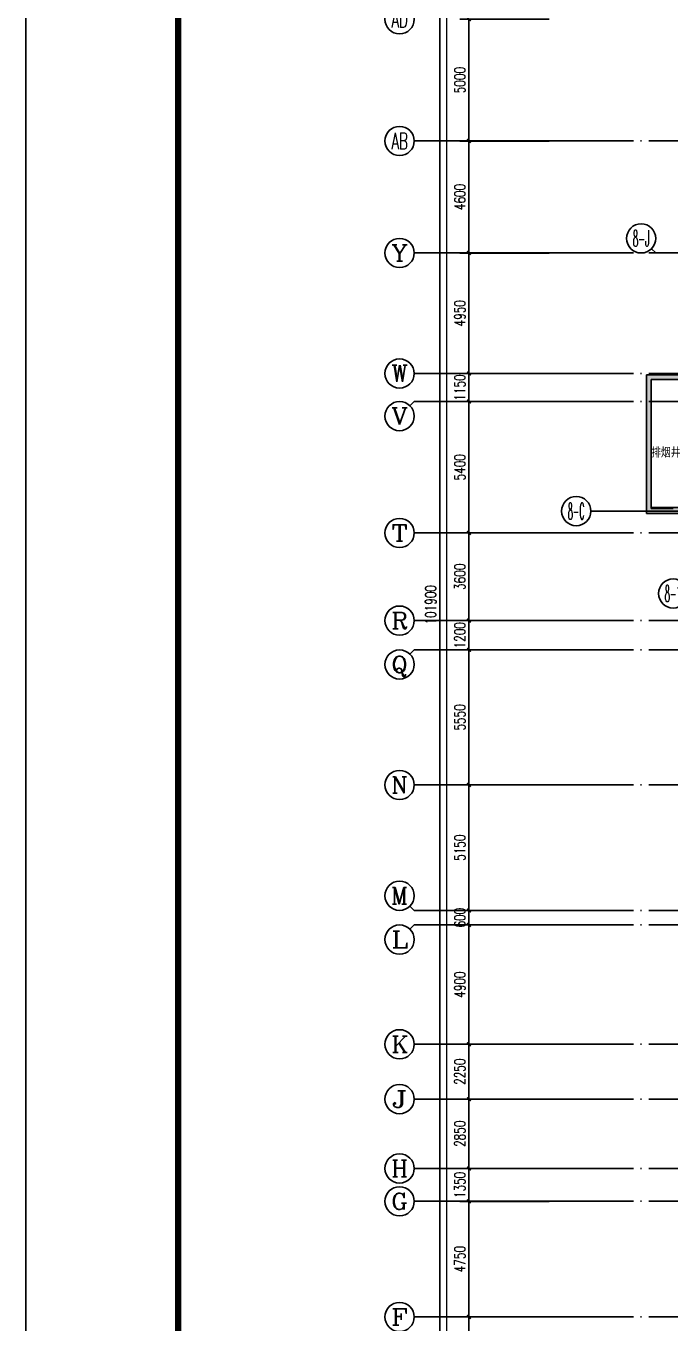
# Model space of a CAD drawing. Extents: x 290727 to 13733020, y 1731457 to 3643100.
# Drawn here: x 473284 to 499735, y 2163130 to 2216405 of the extents above; entities that cross this region are included whole.
import ezdxf
from ezdxf.enums import TextEntityAlignment as Align

# ---------------------------------------------------------------- set-up
doc = ezdxf.new("R2010")
doc.units = 0
doc.header["$LTSCALE"] = 10
doc.linetypes.add('ACAD_ISO05W100', pattern=[33, 24, -3, 0, -3, 0, -3])
doc.linetypes.add('DOTE', pattern=[2.42, 2, -0.2, 0.02, -0.2])
doc.layers.get('0').update_dxf_attribs({"linetype": 'CONTINUOUS'})
for name, color, linetype in [('-0 图签', 7, 'CONTINUOUS'), ('AXIS', 3, 'CONTINUOUS'), ('AXIS_TEXT', 7, 'CONTINUOUS'), ('DOTE', 8, 'DOTE'), ('PUB_HATCH', 8, 'CONTINUOUS'), ('PUB_TEXT', 7, 'CONTINUOUS'), ('WALL', 255, 'CONTINUOUS'), ('作业图', 4, 'CONTINUOUS'), ('文字', 4, 'CONTINUOUS')]:
    doc.layers.add(name, color=color, linetype=linetype)
doc.layers.add('DIM_MODI', color=6, linetype='CONTINUOUS', plot=False)
doc.layers.add('VHSoft_boundary', color=5, linetype='CONTINUOUS', plot=False)
doc.layers.add('用地红线', color=1, linetype='CONTINUOUS', lineweight=13)
doc.layers.get('0').off()
doc.styles.add('_TCH_AXIS', font='COMPLEX', dxfattribs={"bigfont": 'GBCBIG'})
doc.styles.add('_TCH_DIM_T3', font='SIMPLEX', dxfattribs={"width": 0.705882, "bigfont": 'GBCBIG'})
doc.styles.add('COMPLEX', font='COMPLEX')
doc.styles.add('HNSJY', font='HNSJY-07', dxfattribs={"width": 0.8, "bigfont": 'HNSJY-HZ'})
doc.dimstyles.new('_TCH_ARCH&&150', dxfattribs={"dimtxt": 446.25, "dimasz": 150, "dimexe": 375, "dimexo": 450, "dimgap": 150, "dimtad": 1, "dimdec": 0, "dimzin": 0, "dimdsep": 46, "dimtxsty": '_TCH_DIM_T3', "dimblk": 'ARCHTICK', "dimcen": 0.09, "dimclrt": 7, "dimazin": 2, "dimtfac": 1, "dimtdec": 0, "dimtix": 1, "dimtmove": 2, "dimatfit": 3, "dimfxl": 1, "dimtolj": 1, "dimtzin": 0, "dimarcsym": 0})

# ---------------------------------------------------------------- blocks, each defined once
blk = doc.blocks.new('vhtemplate_标准图框_A0')
at = {"layer": '-0 图签', "linetype": 'Continuous'}
blk.add_lwpolyline([(0, 841), (1189, 841), (1189, 0), (0, 0)], close=True, dxfattribs=at)
at = {"layer": '-0 图签', "linetype": 'Continuous', "const_width": 1}
blk.add_lwpolyline([(25, 831), (1179, 831), (1179, 10), (25, 10)], close=True, dxfattribs=at)
at = {"layer": 'VHSoft_boundary'}
blk.add_lwpolyline([(0, 841), (1189, 841), (1189, 0), (0, 0)], close=True, dxfattribs=at)
blk = doc.blocks.new('_AXISO')
blk.add_circle((0, 0), 0.5)
at = {"layer": 'AXIS_TEXT', "style": 'COMPLEX', "width": 1.041667}
blk.add_attdef('A', text='', height=0.56, dxfattribs=at).set_placement((-0.25, -0.28), (0.25, -0.28), align=Align.FIT)
blk = doc.blocks.new('_ArchTick')
at = {"color": 0, "linetype": 'ByBlock', "const_width": 0.4}
blk.add_lwpolyline([(-0.5, -0.5), (0.5, 0.5)], dxfattribs=at)
blk = doc.blocks.new('*D55')
at = {"layer": 'AXIS', "color": 0, "linetype": 'Continuous', "lineweight": -2, "transparency": 16777216}
for p, q in [((9849, 117142), (4974, 117142)), ((5349, 15242), (5349, 117142)), ((9849, 15242), (4974, 15242))]:
    blk.add_line(p, q, dxfattribs=at)
at = {"layer": 'AXIS', "color": 0, "linetype": 'Continuous', "lineweight": -2, "transparency": 16777216, "xscale": 150, "yscale": 150, "zscale": 150}
for p, rotation in [((5349, 117142), 90), ((5349, 15242), 270)]:
    blk.add_blockref('_ArchTick', p, dxfattribs=dict(at, rotation=rotation))
at = {"layer": 'AXIS', "color": 7, "linetype": 'Continuous', "transparency": 16777216, "insert": (4976, 66192), "char_height": 446.2, "attachment_point": 5, "rotation": 90, "style": '_TCH_DIM_T3'}
blk.add_mtext('\\A1;101900', dxfattribs=at)
blk = doc.blocks.new('*D60')
at = {"layer": 'AXIS', "color": 0, "linetype": 'Continuous', "lineweight": -2, "transparency": 16777216}
for p, q in [((9849, 36942), (6174, 36942)), ((6549, 31892), (6549, 36942)), ((9849, 31892), (6174, 31892))]:
    blk.add_line(p, q, dxfattribs=at)
at = {"layer": 'AXIS', "color": 0, "linetype": 'Continuous', "lineweight": -2, "transparency": 16777216, "xscale": 150, "yscale": 150, "zscale": 150}
for p, rotation in [((6549, 36942), 90), ((6549, 31892), 270)]:
    blk.add_blockref('_ArchTick', p, dxfattribs=dict(at, rotation=rotation))
at = {"layer": 'AXIS', "color": 7, "linetype": 'Continuous', "transparency": 16777216, "insert": (6176, 34417), "char_height": 446.2, "attachment_point": 5, "rotation": 90, "style": '_TCH_DIM_T3'}
blk.add_mtext('\\A1;5050', dxfattribs=at)
blk = doc.blocks.new('*D61')
at = {"layer": 'AXIS', "color": 0, "linetype": 'Continuous', "lineweight": -2, "transparency": 16777216}
for p, q in [((9849, 41692), (6174, 41692)), ((6549, 36942), (6549, 41692)), ((9849, 36942), (6174, 36942))]:
    blk.add_line(p, q, dxfattribs=at)
at = {"layer": 'AXIS', "color": 0, "linetype": 'Continuous', "lineweight": -2, "transparency": 16777216, "xscale": 150, "yscale": 150, "zscale": 150}
for p, rotation in [((6549, 41692), 90), ((6549, 36942), 270)]:
    blk.add_blockref('_ArchTick', p, dxfattribs=dict(at, rotation=rotation))
at = {"layer": 'AXIS', "color": 7, "linetype": 'Continuous', "transparency": 16777216, "insert": (6176, 39317), "char_height": 446.2, "attachment_point": 5, "rotation": 90, "style": '_TCH_DIM_T3'}
blk.add_mtext('\\A1;4750', dxfattribs=at)
blk = doc.blocks.new('*D62')
at = {"layer": 'AXIS', "color": 0, "linetype": 'Continuous', "lineweight": -2, "transparency": 16777216}
for p, q in [((6549, 43042), (6549, 43192)), ((9849, 43042), (6174, 43042)), ((6549, 41692), (6549, 43042)), ((9849, 41692), (6174, 41692)), ((6549, 41692), (6549, 41542))]:
    blk.add_line(p, q, dxfattribs=at)
at = {"layer": 'AXIS', "color": 0, "linetype": 'Continuous', "lineweight": -2, "transparency": 16777216, "xscale": 150, "yscale": 150, "zscale": 150}
for p, rotation in [((6549, 43042), 270), ((6549, 41692), 90)]:
    blk.add_blockref('_ArchTick', p, dxfattribs=dict(at, rotation=rotation))
at = {"layer": 'AXIS', "color": 7, "linetype": 'Continuous', "transparency": 16777216, "insert": (6176, 42367), "char_height": 446.2, "attachment_point": 5, "rotation": 90, "style": '_TCH_DIM_T3'}
blk.add_mtext('\\A1;1350', dxfattribs=at)
blk = doc.blocks.new('*D63')
at = {"layer": 'AXIS', "color": 0, "linetype": 'Continuous', "lineweight": -2, "transparency": 16777216}
for p, q in [((9849, 45892), (6174, 45892)), ((6549, 43042), (6549, 45892)), ((9849, 43042), (6174, 43042))]:
    blk.add_line(p, q, dxfattribs=at)
at = {"layer": 'AXIS', "color": 0, "linetype": 'Continuous', "lineweight": -2, "transparency": 16777216, "xscale": 150, "yscale": 150, "zscale": 150}
for p, rotation in [((6549, 45892), 90), ((6549, 43042), 270)]:
    blk.add_blockref('_ArchTick', p, dxfattribs=dict(at, rotation=rotation))
at = {"layer": 'AXIS', "color": 7, "linetype": 'Continuous', "transparency": 16777216, "insert": (6176, 44467), "char_height": 446.2, "attachment_point": 5, "rotation": 90, "style": '_TCH_DIM_T3'}
blk.add_mtext('\\A1;2850', dxfattribs=at)
blk = doc.blocks.new('*D64')
at = {"layer": 'AXIS', "color": 0, "linetype": 'Continuous', "lineweight": -2, "transparency": 16777216}
for p, q in [((9849, 48142), (6174, 48142)), ((6549, 45892), (6549, 48142)), ((9849, 45892), (6174, 45892))]:
    blk.add_line(p, q, dxfattribs=at)
at = {"layer": 'AXIS', "color": 0, "linetype": 'Continuous', "lineweight": -2, "transparency": 16777216, "xscale": 150, "yscale": 150, "zscale": 150}
for p, rotation in [((6549, 48142), 90), ((6549, 45892), 270)]:
    blk.add_blockref('_ArchTick', p, dxfattribs=dict(at, rotation=rotation))
at = {"layer": 'AXIS', "color": 7, "linetype": 'Continuous', "transparency": 16777216, "insert": (6176, 47017), "char_height": 446.2, "attachment_point": 5, "rotation": 90, "style": '_TCH_DIM_T3'}
blk.add_mtext('\\A1;2250', dxfattribs=at)
blk = doc.blocks.new('*D65')
at = {"layer": 'AXIS', "color": 0, "linetype": 'Continuous', "lineweight": -2, "transparency": 16777216}
for p, q in [((9849, 53042), (6174, 53042)), ((6549, 48142), (6549, 53042)), ((9849, 48142), (6174, 48142))]:
    blk.add_line(p, q, dxfattribs=at)
at = {"layer": 'AXIS', "color": 0, "linetype": 'Continuous', "lineweight": -2, "transparency": 16777216, "xscale": 150, "yscale": 150, "zscale": 150}
for p, rotation in [((6549, 53042), 90), ((6549, 48142), 270)]:
    blk.add_blockref('_ArchTick', p, dxfattribs=dict(at, rotation=rotation))
at = {"layer": 'AXIS', "color": 7, "linetype": 'Continuous', "transparency": 16777216, "insert": (6176, 50592), "char_height": 446.2, "attachment_point": 5, "rotation": 90, "style": '_TCH_DIM_T3'}
blk.add_mtext('\\A1;4900', dxfattribs=at)
blk = doc.blocks.new('*D66')
at = {"layer": 'AXIS', "color": 0, "linetype": 'Continuous', "lineweight": -2, "transparency": 16777216}
for p, q in [((9849, 53642), (6174, 53642)), ((6549, 53642), (6549, 53792)), ((6549, 53042), (6549, 53642)), ((9849, 53042), (6174, 53042)), ((6549, 53042), (6549, 52892))]:
    blk.add_line(p, q, dxfattribs=at)
at = {"layer": 'AXIS', "color": 0, "linetype": 'Continuous', "lineweight": -2, "transparency": 16777216, "xscale": 150, "yscale": 150, "zscale": 150}
for p, rotation in [((6549, 53642), 270), ((6549, 53042), 90)]:
    blk.add_blockref('_ArchTick', p, dxfattribs=dict(at, rotation=rotation))
at = {"layer": 'AXIS', "color": 7, "linetype": 'Continuous', "transparency": 16777216, "insert": (6176, 53342), "char_height": 446.2, "attachment_point": 5, "rotation": 90, "style": '_TCH_DIM_T3'}
blk.add_mtext('\\A1;600', dxfattribs=at)
blk = doc.blocks.new('*D67')
at = {"layer": 'AXIS', "color": 0, "linetype": 'Continuous', "lineweight": -2, "transparency": 16777216}
for p, q in [((9849, 58792), (6174, 58792)), ((6549, 53642), (6549, 58792)), ((9849, 53642), (6174, 53642))]:
    blk.add_line(p, q, dxfattribs=at)
at = {"layer": 'AXIS', "color": 0, "linetype": 'Continuous', "lineweight": -2, "transparency": 16777216, "xscale": 150, "yscale": 150, "zscale": 150}
for p, rotation in [((6549, 58792), 90), ((6549, 53642), 270)]:
    blk.add_blockref('_ArchTick', p, dxfattribs=dict(at, rotation=rotation))
at = {"layer": 'AXIS', "color": 7, "linetype": 'Continuous', "transparency": 16777216, "insert": (6176, 56217), "char_height": 446.2, "attachment_point": 5, "rotation": 90, "style": '_TCH_DIM_T3'}
blk.add_mtext('\\A1;5150', dxfattribs=at)
blk = doc.blocks.new('*D68')
at = {"layer": 'AXIS', "color": 0, "linetype": 'Continuous', "lineweight": -2, "transparency": 16777216}
for p, q in [((9849, 64342), (6174, 64342)), ((6549, 58792), (6549, 64342)), ((9849, 58792), (6174, 58792))]:
    blk.add_line(p, q, dxfattribs=at)
at = {"layer": 'AXIS', "color": 0, "linetype": 'Continuous', "lineweight": -2, "transparency": 16777216, "xscale": 150, "yscale": 150, "zscale": 150}
for p, rotation in [((6549, 64342), 90), ((6549, 58792), 270)]:
    blk.add_blockref('_ArchTick', p, dxfattribs=dict(at, rotation=rotation))
at = {"layer": 'AXIS', "color": 7, "linetype": 'Continuous', "transparency": 16777216, "insert": (6176, 61567), "char_height": 446.2, "attachment_point": 5, "rotation": 90, "style": '_TCH_DIM_T3'}
blk.add_mtext('\\A1;5550', dxfattribs=at)
blk = doc.blocks.new('*D69')
at = {"layer": 'AXIS', "color": 0, "linetype": 'Continuous', "lineweight": -2, "transparency": 16777216}
for p, q in [((9849, 65542), (6174, 65542)), ((6549, 65542), (6549, 65692)), ((6549, 64342), (6549, 65542)), ((9849, 64342), (6174, 64342)), ((6549, 64342), (6549, 64192))]:
    blk.add_line(p, q, dxfattribs=at)
at = {"layer": 'AXIS', "color": 0, "linetype": 'Continuous', "lineweight": -2, "transparency": 16777216, "xscale": 150, "yscale": 150, "zscale": 150}
for p, rotation in [((6549, 65542), 270), ((6549, 64342), 90)]:
    blk.add_blockref('_ArchTick', p, dxfattribs=dict(at, rotation=rotation))
at = {"layer": 'AXIS', "color": 7, "linetype": 'Continuous', "transparency": 16777216, "insert": (6176, 64942), "char_height": 446.2, "attachment_point": 5, "rotation": 90, "style": '_TCH_DIM_T3'}
blk.add_mtext('\\A1;1200', dxfattribs=at)
blk = doc.blocks.new('*D70')
at = {"layer": 'AXIS', "color": 0, "linetype": 'Continuous', "lineweight": -2, "transparency": 16777216}
for p, q in [((9849, 69142), (6174, 69142)), ((6549, 65542), (6549, 69142)), ((9849, 65542), (6174, 65542))]:
    blk.add_line(p, q, dxfattribs=at)
at = {"layer": 'AXIS', "color": 0, "linetype": 'Continuous', "lineweight": -2, "transparency": 16777216, "xscale": 150, "yscale": 150, "zscale": 150}
for p, rotation in [((6549, 69142), 90), ((6549, 65542), 270)]:
    blk.add_blockref('_ArchTick', p, dxfattribs=dict(at, rotation=rotation))
at = {"layer": 'AXIS', "color": 7, "linetype": 'Continuous', "transparency": 16777216, "insert": (6176, 67342), "char_height": 446.2, "attachment_point": 5, "rotation": 90, "style": '_TCH_DIM_T3'}
blk.add_mtext('\\A1;3600', dxfattribs=at)
blk = doc.blocks.new('*D71')
at = {"layer": 'AXIS', "color": 0, "linetype": 'Continuous', "lineweight": -2, "transparency": 16777216}
for p, q in [((9849, 74542), (6174, 74542)), ((6549, 69142), (6549, 74542)), ((9849, 69142), (6174, 69142))]:
    blk.add_line(p, q, dxfattribs=at)
at = {"layer": 'AXIS', "color": 0, "linetype": 'Continuous', "lineweight": -2, "transparency": 16777216, "xscale": 150, "yscale": 150, "zscale": 150}
for p, rotation in [((6549, 74542), 90), ((6549, 69142), 270)]:
    blk.add_blockref('_ArchTick', p, dxfattribs=dict(at, rotation=rotation))
at = {"layer": 'AXIS', "color": 7, "linetype": 'Continuous', "transparency": 16777216, "insert": (6176, 71842), "char_height": 446.2, "attachment_point": 5, "rotation": 90, "style": '_TCH_DIM_T3'}
blk.add_mtext('\\A1;5400', dxfattribs=at)
blk = doc.blocks.new('*D72')
at = {"layer": 'AXIS', "color": 0, "linetype": 'Continuous', "lineweight": -2, "transparency": 16777216}
for p, q in [((9849, 75692), (6174, 75692)), ((6549, 75692), (6549, 75842)), ((6549, 74542), (6549, 75692)), ((9849, 74542), (6174, 74542)), ((6549, 74542), (6549, 74392))]:
    blk.add_line(p, q, dxfattribs=at)
at = {"layer": 'AXIS', "color": 0, "linetype": 'Continuous', "lineweight": -2, "transparency": 16777216, "xscale": 150, "yscale": 150, "zscale": 150}
for p, rotation in [((6549, 75692), 270), ((6549, 74542), 90)]:
    blk.add_blockref('_ArchTick', p, dxfattribs=dict(at, rotation=rotation))
at = {"layer": 'AXIS', "color": 7, "linetype": 'Continuous', "transparency": 16777216, "insert": (6176, 75117), "char_height": 446.2, "attachment_point": 5, "rotation": 90, "style": '_TCH_DIM_T3'}
blk.add_mtext('\\A1;1150', dxfattribs=at)
blk = doc.blocks.new('*D73')
at = {"layer": 'AXIS', "color": 0, "linetype": 'Continuous', "lineweight": -2, "transparency": 16777216}
for p, q in [((9849, 80642), (6174, 80642)), ((6549, 75692), (6549, 80642)), ((9849, 75692), (6174, 75692))]:
    blk.add_line(p, q, dxfattribs=at)
at = {"layer": 'AXIS', "color": 0, "linetype": 'Continuous', "lineweight": -2, "transparency": 16777216, "xscale": 150, "yscale": 150, "zscale": 150}
for p, rotation in [((6549, 80642), 90), ((6549, 75692), 270)]:
    blk.add_blockref('_ArchTick', p, dxfattribs=dict(at, rotation=rotation))
at = {"layer": 'AXIS', "color": 7, "linetype": 'Continuous', "transparency": 16777216, "insert": (6176, 78167), "char_height": 446.2, "attachment_point": 5, "rotation": 90, "style": '_TCH_DIM_T3'}
blk.add_mtext('\\A1;4950', dxfattribs=at)
blk = doc.blocks.new('*D74')
at = {"layer": 'AXIS', "color": 0, "linetype": 'Continuous', "lineweight": -2, "transparency": 16777216}
for p, q in [((9849, 85242), (6174, 85242)), ((6549, 80642), (6549, 85242)), ((9849, 80642), (6174, 80642))]:
    blk.add_line(p, q, dxfattribs=at)
at = {"layer": 'AXIS', "color": 0, "linetype": 'Continuous', "lineweight": -2, "transparency": 16777216, "xscale": 150, "yscale": 150, "zscale": 150}
for p, rotation in [((6549, 85242), 90), ((6549, 80642), 270)]:
    blk.add_blockref('_ArchTick', p, dxfattribs=dict(at, rotation=rotation))
at = {"layer": 'AXIS', "color": 7, "linetype": 'Continuous', "transparency": 16777216, "insert": (6176, 82942), "char_height": 446.2, "attachment_point": 5, "rotation": 90, "style": '_TCH_DIM_T3'}
blk.add_mtext('\\A1;4600', dxfattribs=at)
blk = doc.blocks.new('*D75')
at = {"layer": 'AXIS', "color": 0, "linetype": 'Continuous', "lineweight": -2, "transparency": 16777216}
for p, q in [((9849, 90242), (6174, 90242)), ((6549, 85242), (6549, 90242)), ((9849, 85242), (6174, 85242))]:
    blk.add_line(p, q, dxfattribs=at)
at = {"layer": 'AXIS', "color": 0, "linetype": 'Continuous', "lineweight": -2, "transparency": 16777216, "xscale": 150, "yscale": 150, "zscale": 150}
for p, rotation in [((6549, 90242), 90), ((6549, 85242), 270)]:
    blk.add_blockref('_ArchTick', p, dxfattribs=dict(at, rotation=rotation))
at = {"layer": 'AXIS', "color": 7, "linetype": 'Continuous', "transparency": 16777216, "insert": (6176, 87742), "char_height": 446.2, "attachment_point": 5, "rotation": 90, "style": '_TCH_DIM_T3'}
blk.add_mtext('\\A1;5000', dxfattribs=at)
blk = doc.blocks.new('A$C26CF02E8')
at = {"layer": '用地红线', "color": 1, "linetype": 'ACAD_ISO05W100', "ltscale": 0.1}
blk.add_lwpolyline([(15026, 140864), (243102, 140866), (258103, 125865), (258104, 39), (205527, 36), (8170, 25), (26, 25), (26, 10201), (25, 125862)], close=True, dxfattribs=at)
blk = doc.blocks.new('A$C55C93FC2')
at = {"layer": 'AXIS', "linetype": 'Continuous'}
for p, q in [((10299.5, 85242.4), (4299.5, 85242.4)), ((10299.5, 80642.4), (4299.5, 80642.4)), ((10299.5, 75692.4), (4299.5, 75692.4)), ((4123.7, 74366.6), (4299.5, 74542.4)), ((10299.5, 74542.4), (4299.5, 74542.4)), ((10299.5, 69142.4), (4299.5, 69142.4)), ((10299.5, 65542.4), (4299.5, 65542.4)), ((4123.7, 64166.6), (4299.5, 64342.4)), ((10299.5, 64342.4), (4299.5, 64342.4)), ((10299.5, 58792.4), (4299.5, 58792.4)), ((4123.7, 53818.1), (4299.5, 53642.4)), ((10299.5, 53642.4), (4299.5, 53642.4)), ((4123.7, 52866.6), (4299.5, 53042.4)), ((10299.5, 53042.4), (4299.5, 53042.4)), ((10299.5, 48142.4), (4299.5, 48142.4)), ((10299.5, 45892.4), (4299.5, 45892.4)), ((10299.5, 43042.4), (4299.5, 43042.4)), ((10299.5, 41692.4), (4299.5, 41692.4)), ((10299.5, 36942.4), (4299.5, 36942.4))]:
    blk.add_line(p, q, dxfattribs=at)
at = {"layer": 'DOTE', "linetype": 'DOTE', "ltscale": 150}
for p, q in [((10299.5, 85242.4), (107472.3, 85242.4)), ((10299.5, 80642.4), (107484.1, 80642.4)), ((10299.5, 75692.4), (170248.6, 75692.4)), ((10299.5, 74542.4), (107484.1, 74542.4)), ((10299.5, 69142.4), (162348.6, 69142.4)), ((10299.5, 65542.4), (38184.1, 65542.4)), ((10299.5, 64342.4), (154860.5, 64342.4)), ((10299.5, 58792.4), (66184.1, 58792.4)), ((10299.5, 53642.4), (60084.1, 53642.4)), ((10299.5, 53042.4), (252290.8, 53042.4)), ((10299.5, 48142.4), (252290.8, 48142.4)), ((10299.5, 45892.4), (53984.1, 45892.4)), ((10299.5, 43042.4), (252290.8, 43042.4)), ((10299.5, 41692.4), (38334.1, 41692.4)), ((10299.5, 36942.4), (252290.8, 36942.4))]:
    blk.add_line(p, q, dxfattribs=at)
at = {"layer": 'AXIS', "linetype": 'Continuous'}
ref = blk.add_blockref('_AXISO', (3699.5, 90242.4), dxfattribs=dict(at, xscale=1200, yscale=1200, zscale=1200))
ref.add_attrib('A', 'AD', dxfattribs={"layer": 'AXIS_TEXT', "linetype": 'Continuous', "height": 678.82, "style": '_TCH_AXIS', "width": 0.552632}).set_placement((3360, 89902.9), (4038.9, 89902.9), align=Align.FIT)
ref = blk.add_blockref('_AXISO', (3699.5, 85242.4), dxfattribs=dict(at, xscale=1200, yscale=1200, zscale=1200))
ref.add_attrib('A', 'AB', dxfattribs={"layer": 'AXIS_TEXT', "linetype": 'Continuous', "height": 678.82, "style": '_TCH_AXIS', "width": 0.552632}).set_placement((3360, 84902.9), (4038.9, 84902.9), align=Align.FIT)
ref = blk.add_blockref('_AXISO', (3699.5, 80642.4), dxfattribs=dict(at, xscale=1200, yscale=1200, zscale=1200))
ref.add_attrib('A', 'Y', dxfattribs={"layer": 'AXIS_TEXT', "linetype": 'Continuous', "height": 678.8, "style": '_TCH_AXIS', "width": 1.105263}).set_placement((3360, 80302.9), (4038.9, 80302.9), align=Align.FIT)
ref = blk.add_blockref('_AXISO', (3699.5, 75692.4), dxfattribs=dict(at, xscale=1200, yscale=1200, zscale=1200))
ref.add_attrib('A', 'W', dxfattribs={"layer": 'AXIS_TEXT', "linetype": 'Continuous', "height": 678.8, "style": '_TCH_AXIS', "width": 0.954545}).set_placement((3360, 75352.9), (4038.9, 75352.9), align=Align.FIT)
ref = blk.add_blockref('_AXISO', (3699.5, 73942.4), dxfattribs=dict(at, xscale=1200, yscale=1200, zscale=1200))
ref.add_attrib('A', 'V', dxfattribs={"layer": 'AXIS_TEXT', "linetype": 'Continuous', "height": 678.8, "style": '_TCH_AXIS', "width": 1.166667}).set_placement((3360, 73602.9), (4038.9, 73602.9), align=Align.FIT)
ref = blk.add_blockref('_AXISO', (3699.5, 69142.4), dxfattribs=dict(at, xscale=1200, yscale=1200, zscale=1200))
ref.add_attrib('A', 'T', dxfattribs={"layer": 'AXIS_TEXT', "linetype": 'Continuous', "height": 678.8, "style": '_TCH_AXIS', "width": 1.4}).set_placement((3360, 68802.9), (4038.9, 68802.9), align=Align.FIT)
ref = blk.add_blockref('_AXISO', (3699.5, 65542.4), dxfattribs=dict(at, xscale=1200, yscale=1200, zscale=1200))
ref.add_attrib('A', 'R', dxfattribs={"layer": 'AXIS_TEXT', "linetype": 'Continuous', "height": 678.8, "style": '_TCH_AXIS', "width": 1.166667}).set_placement((3360, 65202.9), (4038.9, 65202.9), align=Align.FIT)
ref = blk.add_blockref('_AXISO', (3699.5, 63742.4), dxfattribs=dict(at, xscale=1200, yscale=1200, zscale=1200))
ref.add_attrib('A', 'Q', dxfattribs={"layer": 'AXIS_TEXT', "linetype": 'Continuous', "height": 678.8, "style": '_TCH_AXIS', "width": 1.3125}).set_placement((3360, 63402.9), (4038.9, 63402.9), align=Align.FIT)
ref = blk.add_blockref('_AXISO', (3699.5, 58792.4), dxfattribs=dict(at, xscale=1200, yscale=1200, zscale=1200))
ref.add_attrib('A', 'N', dxfattribs={"layer": 'AXIS_TEXT', "linetype": 'Continuous', "height": 678.8, "style": '_TCH_AXIS', "width": 1.105263}).set_placement((3360, 58452.9), (4038.9, 58452.9), align=Align.FIT)
ref = blk.add_blockref('_AXISO', (3699.5, 54242.4), dxfattribs=dict(at, xscale=1200, yscale=1200, zscale=1200))
ref.add_attrib('A', 'M', dxfattribs={"layer": 'AXIS_TEXT', "linetype": 'Continuous', "height": 678.8, "style": '_TCH_AXIS'}).set_placement((3360, 53902.9), (4038.9, 53902.9), align=Align.FIT)
ref = blk.add_blockref('_AXISO', (3699.5, 52442.4), dxfattribs=dict(at, xscale=1200, yscale=1200, zscale=1200))
ref.add_attrib('A', 'L', dxfattribs={"layer": 'AXIS_TEXT', "linetype": 'Continuous', "height": 678.8, "style": '_TCH_AXIS', "width": 1.4}).set_placement((3360, 52102.9), (4038.9, 52102.9), align=Align.FIT)
ref = blk.add_blockref('_AXISO', (3699.5, 48142.4), dxfattribs=dict(at, xscale=1200, yscale=1200, zscale=1200))
ref.add_attrib('A', 'K', dxfattribs={"layer": 'AXIS_TEXT', "linetype": 'Continuous', "height": 678.8, "style": '_TCH_AXIS', "width": 1.105263}).set_placement((3360, 47802.9), (4038.9, 47802.9), align=Align.FIT)
ref = blk.add_blockref('_AXISO', (3699.5, 45892.4), dxfattribs=dict(at, xscale=1200, yscale=1200, zscale=1200))
ref.add_attrib('A', 'J', dxfattribs={"layer": 'AXIS_TEXT', "linetype": 'Continuous', "height": 678.8, "style": '_TCH_AXIS', "width": 1.909091}).set_placement((3360, 45552.9), (4038.9, 45552.9), align=Align.FIT)
ref = blk.add_blockref('_AXISO', (3699.5, 43042.4), dxfattribs=dict(at, xscale=1200, yscale=1200, zscale=1200))
ref.add_attrib('A', 'H', dxfattribs={"layer": 'AXIS_TEXT', "linetype": 'Continuous', "height": 678.8, "style": '_TCH_AXIS', "width": 1.05}).set_placement((3360, 42702.9), (4038.9, 42702.9), align=Align.FIT)
ref = blk.add_blockref('_AXISO', (3699.5, 41692.4), dxfattribs=dict(at, xscale=1200, yscale=1200, zscale=1200))
ref.add_attrib('A', 'G', dxfattribs={"layer": 'AXIS_TEXT', "linetype": 'Continuous', "height": 678.8, "style": '_TCH_AXIS', "width": 1.166667}).set_placement((3360, 41352.9), (4038.9, 41352.9), align=Align.FIT)
ref = blk.add_blockref('_AXISO', (3699.5, 36942.4), dxfattribs=dict(at, xscale=1200, yscale=1200, zscale=1200))
ref.add_attrib('A', 'F', dxfattribs={"layer": 'AXIS_TEXT', "linetype": 'Continuous', "height": 678.8, "style": '_TCH_AXIS', "width": 1.3125}).set_placement((3360, 36602.9), (4038.9, 36602.9), align=Align.FIT)
for p1, p2, distance, picture, middle in [((10299.5, 15242.4), (10299.5, 117142.4), 4950, '*D55', (4976.3, 66192.4)), ((10299.5, 85242.4), (10299.5, 90242.4), 3750, '*D75', (6176.3, 87742.4)), ((10299.5, 80642.4), (10299.5, 85242.4), 3750, '*D74', (6176.3, 82942.4)), ((10299.5, 75692.4), (10299.5, 80642.4), 3750, '*D73', (6176.3, 78167.4)), ((10299.5, 74542.4), (10299.5, 75692.4), 3750, '*D72', (6176.3, 75117.4)), ((10299.5, 69142.4), (10299.5, 74542.4), 3750, '*D71', (6176.3, 71842.4)), ((10299.5, 65542.4), (10299.5, 69142.4), 3750, '*D70', (6176.3, 67342.4)), ((10299.5, 64342.4), (10299.5, 65542.4), 3750, '*D69', (6176.3, 64942.4)), ((10299.5, 58792.4), (10299.5, 64342.4), 3750, '*D68', (6176.3, 61567.4)), ((10299.5, 53642.4), (10299.5, 58792.4), 3750, '*D67', (6176.3, 56217.4)), ((10299.5, 53042.4), (10299.5, 53642.4), 3750, '*D66', (6176.3, 53342.4)), ((10299.5, 48142.4), (10299.5, 53042.4), 3750, '*D65', (6176.3, 50592.4)), ((10299.5, 45892.4), (10299.5, 48142.4), 3750, '*D64', (6176.3, 47017.4)), ((10299.5, 43042.4), (10299.5, 45892.4), 3750, '*D63', (6176.3, 44467.4)), ((10299.5, 41692.4), (10299.5, 43042.4), 3750, '*D62', (6176.3, 42367.4)), ((10299.5, 36942.4), (10299.5, 41692.4), 3750, '*D61', (6176.3, 39317.4)), ((10299.5, 31892.4), (10299.5, 36942.4), 3750, '*D60', (6176.3, 34417.4))]:
    dim = blk.add_aligned_dim(p1=p1, p2=p2, distance=distance, dimstyle='_TCH_ARCH&&150', dxfattribs=at)
    dim.commit()
    dim.dimension.update_dxf_attribs({"geometry": picture, "text_midpoint": middle})
blk = doc.blocks.new('车库建筑作业图')
at = {"layer": 'PUB_HATCH', "linetype": 'Continuous'}
for points in [[(498962, 2201880), (498762, 2202080), (498762, 2196380), (498962, 2196580)], [(499862, 2201880), (499862, 2202080), (498762, 2202080), (498962, 2201880)], [(501162, 2202080), (498762, 2202080), (498962, 2201880), (501162, 2201880)], [(498962, 2201880), (498762, 2202080), (498762, 2196380), (498962, 2196630)], [(507512, 2196380), (507762, 2196630), (498962, 2196630), (498762, 2196380)], [(499862, 2196380), (499862, 2196580), (498962, 2196580), (498762, 2196380)]]:
    blk.add_hatch(color=256, dxfattribs=at).paths.add_polyline_path(points)
at = {"layer": 'AXIS'}
for p, q in [((498973, 2207256), (499148, 2207080)), ((500648, 2207080), (499148, 2207080)), ((497982, 2196480), (496482, 2196480))]:
    blk.add_line(p, q, dxfattribs=at)
at = {"layer": 'DIM_MODI', "linetype": 'Continuous'}
for p, q in [((498762, 2196380), (498762, 2202080)), ((498762, 2202080), (501062, 2202080)), ((507512, 2196380), (498762, 2196380))]:
    blk.add_line(p, q, dxfattribs=at)
at = {"layer": 'DOTE', "ltscale": 150}
blk.add_line((497313, 2196480), (548818, 2196480), dxfattribs=at)
at = {"layer": 'WALL', "linetype": 'Continuous'}
for p, q in [((498762, 2202080), (498762, 2196380)), ((499862, 2202080), (498762, 2202080)), ((501162, 2202080), (498762, 2202080)), ((498762, 2202080), (498762, 2196380)), ((498962, 2201880), (498962, 2196580)), ((499862, 2201880), (498962, 2201880)), ((501162, 2201880), (498962, 2201880)), ((498962, 2201880), (498962, 2196630)), ((507762, 2196630), (498962, 2196630)), ((499862, 2196580), (498962, 2196580)), ((499862, 2196380), (498762, 2196380)), ((507512, 2196380), (498762, 2196380))]:
    blk.add_line(p, q, dxfattribs=at)
at = {"layer": '用地红线', "color": 1, "linetype": 'ACAD_ISO05W100', "ltscale": 0.1}
blk.add_lwpolyline([(505574, 2266429), (733650, 2266431), (748651, 2251430), (748652, 2125604), (696075, 2125601), (498718, 2125590), (490574, 2125590), (490574, 2135766), (490573, 2251427)], close=True, dxfattribs=at)
at = {"layer": 'AXIS'}
ref = blk.add_blockref('_AXISO', (498548, 2207680), dxfattribs=dict(at, xscale=1200, yscale=1200, zscale=1200))
ref.add_attrib('A', '8-J', dxfattribs={"layer": 'AXIS_TEXT', "height": 678.8, "style": '_TCH_AXIS', "width": 0.368421}).set_placement((498209, 2207340), (498888, 2207340), align=Align.FIT)
ref = blk.add_blockref('_AXISO', (495882, 2196480), dxfattribs=dict(at, xscale=1200, yscale=1200, zscale=1200))
ref.add_attrib('A', '8-C', dxfattribs={"layer": 'AXIS_TEXT', "height": 678.8, "style": '_TCH_AXIS', "width": 0.344262}).set_placement((495542, 2196140), (496221, 2196140), align=Align.FIT)
ref = blk.add_blockref('_AXISO', (499862, 2193095), dxfattribs=dict(at, xscale=1200, yscale=1200, zscale=1200))
ref.add_attrib('A', '8-1', dxfattribs={"layer": 'AXIS_TEXT', "height": 678.8, "style": '_TCH_AXIS', "width": 0.381818}).set_placement((499523, 2192756), (500202, 2192756), align=Align.FIT)
at = {"layer": '文字', "linetype": 'Continuous'}
for name, p in [('A$C26CF02E8', (490548, 2125565)), ('A$C55C93FC2', (484928, 2126437))]:
    blk.add_blockref(name, p, dxfattribs=at)
at = {"layer": 'PUB_TEXT', "style": 'HNSJY', "width": 0.8}
blk.add_text('排烟井', height=400, dxfattribs=at).set_placement((498961, 2198680))

msp = doc.modelspace()

# ---------------------------------------------------------------- block references
at = {"layer": '作业图', "linetype": 'Continuous'}
msp.add_blockref('车库建筑作业图', (0, 0), dxfattribs=at)
at = {"layer": '文字', "linetype": 'Continuous', "xscale": 250, "yscale": 250, "zscale": 250}
msp.add_blockref('vhtemplate_标准图框_A0', (473284, 2086456), dxfattribs=at)

doc.saveas('drawing.dxf')
